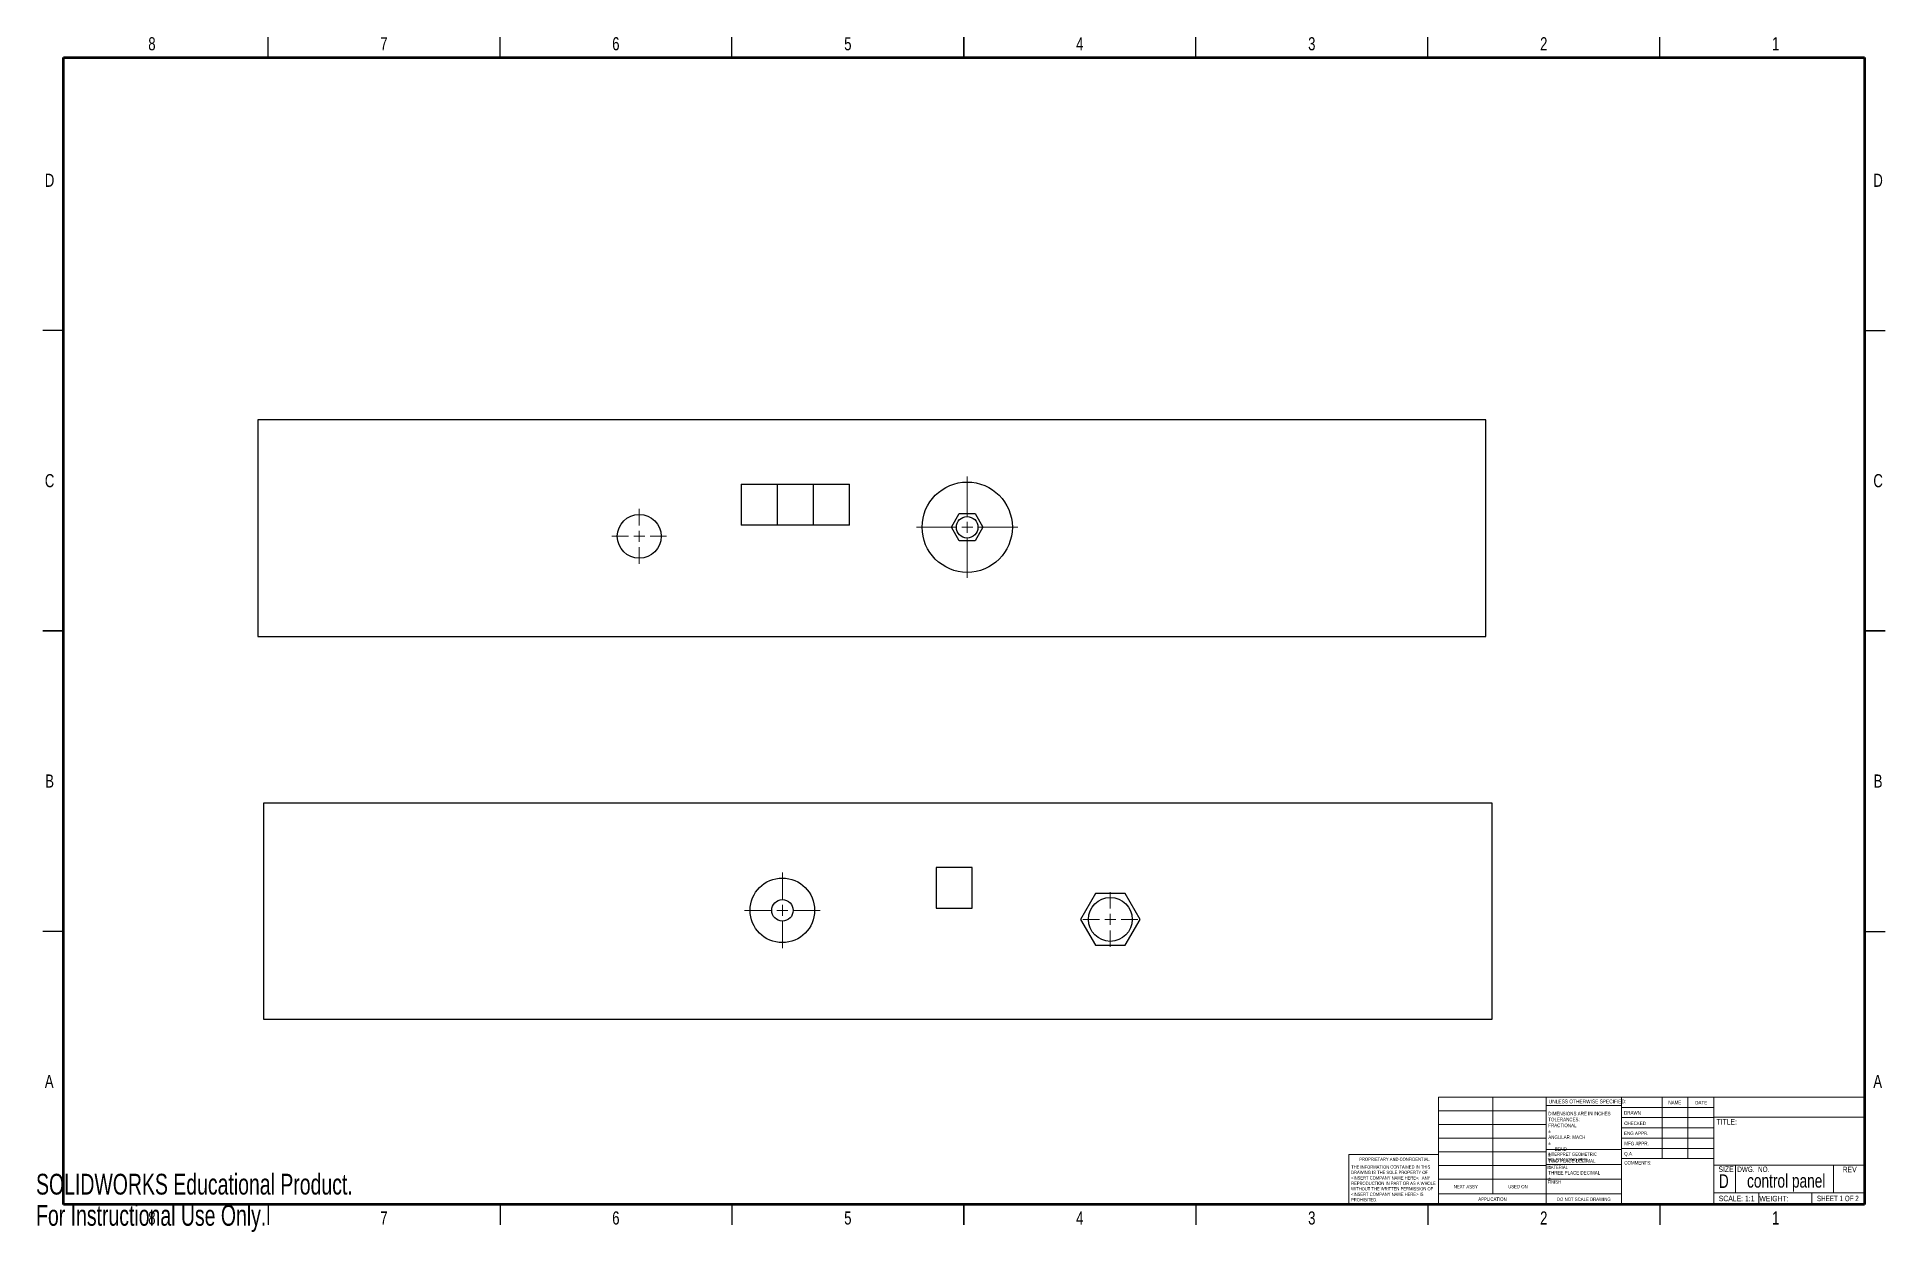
# Model space of a CAD drawing. Header units: millimetres. Extents: x 0 to 860, y 0 to 556.
import ezdxf

# ---------------------------------------------------------------- set-up
doc = ezdxf.new("R2010")
doc.units = ezdxf.units.MM
doc.styles.add('SLDTEXTSTYLE0', font='TXT', dxfattribs={"width": 0.75})
doc.styles.add('SLDTEXTSTYLE1', font='TXT', dxfattribs={"width": 0.6875})
doc.styles.add('SLDTEXTSTYLE2', font='TXT', dxfattribs={"width": 0.694444})
doc.styles.add('SLDTEXTSTYLE3', font='TXT', dxfattribs={"width": 0.7})

# ---------------------------------------------------------------- blocks, each defined once
blk = doc.blocks.new('SW_CENTERMARKSYMBOL_0')
at = {"color": 0, "linetype": 'Continuous', "lineweight": 18}
for p, q in [((0, 5.08), (0, 12.74)), ((-5.08, 0), (-12.74, 0)), ((0, 0), (-2.54, 0)), ((0, 0), (0, 2.54)), ((0, 0), (0, -2.54)), ((0, 0), (2.54, 0)), ((5.08, 0), (12.74, 0)), ((0, -5.08), (0, -12.74))]:
    blk.add_line(p, q, dxfattribs=at)
blk = doc.blocks.new('SW_CENTERMARKSYMBOL_1')
at = {"color": 0, "linetype": 'Continuous', "lineweight": 18}
for p, q in [((-5.08, 0), (-7.54, 0)), ((0, 0), (-2.54, 0)), ((0, 5.08), (0, 7.54)), ((0, 0), (0, 2.54)), ((0, 0), (0, -2.54)), ((0, 0), (2.54, 0)), ((5.08, 0), (7.54, 0)), ((0, -5.08), (0, -7.54))]:
    blk.add_line(p, q, dxfattribs=at)
blk = doc.blocks.new('SW_CENTERMARKSYMBOL_2')
at = {"color": 0, "linetype": 'Continuous', "lineweight": 18}
for p, q in [((0, 5.08), (0, 23.54)), ((-5.08, 0), (-23.54, 0)), ((0, 0), (-2.54, 0)), ((0, 0), (0, 2.54)), ((0, 0), (0, -2.54)), ((0, 0), (2.54, 0)), ((5.08, 0), (23.54, 0)), ((0, -5.08), (0, -23.54))]:
    blk.add_line(p, q, dxfattribs=at)
blk = doc.blocks.new('SW_CENTERMARKSYMBOL_3')
at = {"color": 0, "linetype": 'Continuous', "lineweight": 18}
for p, q in [((0, 5.08), (0, 12.74)), ((-5.08, 0), (-12.74, 0)), ((0, 0), (-2.54, 0)), ((0, 0), (0, 2.54)), ((0, 0), (0, -2.54)), ((0, 0), (2.54, 0)), ((5.08, 0), (12.74, 0)), ((0, -5.08), (0, -12.74))]:
    blk.add_line(p, q, dxfattribs=at)
blk = doc.blocks.new('SW_CENTERMARKSYMBOL_4')
at = {"color": 0, "linetype": 'Continuous', "lineweight": 18}
for p, q in [((-5.08, 0), (-7.54, 0)), ((0, 0), (-2.54, 0)), ((0, 5.08), (0, 7.54)), ((0, 0), (0, 2.54)), ((0, 0), (0, -2.54)), ((0, 0), (2.54, 0)), ((5.08, 0), (7.54, 0)), ((0, -5.08), (0, -7.54))]:
    blk.add_line(p, q, dxfattribs=at)
blk = doc.blocks.new('SW_CENTERMARKSYMBOL_5')
at = {"color": 0, "linetype": 'Continuous', "lineweight": 18}
for p, q in [((0, 5.08), (0, 17.54)), ((-5.08, 0), (-17.54, 0)), ((0, 0), (-2.54, 0)), ((0, 0), (0, 2.54)), ((0, 0), (0, -2.54)), ((0, 0), (2.54, 0)), ((5.08, 0), (17.54, 0)), ((0, -5.08), (0, -17.54))]:
    blk.add_line(p, q, dxfattribs=at)

msp = doc.modelspace()

# ---------------------------------------------------------------- linework, layer by layer
at = {"color": 7, "linetype": 'Continuous', "lineweight": 25}
for p, q in [((107.95, 546.1), (107.95, 555.62)), ((215.9, 546.1), (215.9, 555.62)), ((323.85, 546.1), (323.85, 555.62)), ((431.8, 555.63), (431.8, 546.1)), ((431.8, 546.1), (431.8, 555.62)), ((539.75, 546.1), (539.75, 555.62)), ((647.7, 546.1), (647.7, 555.62)), ((755.65, 546.1), (755.65, 555.62)), ((12.7, 419.1), (3.17, 419.1)), ((850.9, 419.1), (860.42, 419.1)), ((103.15, 377.64), (103.15, 276.84)), ((674.65, 377.64), (103.15, 377.64)), ((674.65, 276.84), (674.65, 377.64)), ((328.15, 347.64), (328.15, 328.64)), ((328.15, 347.64), (378.55, 347.64)), ((345, 328.64), (345, 347.64)), ((361.7, 347.64), (361.7, 328.64)), ((378.55, 328.64), (378.55, 347.64)), ((378.55, 328.64), (328.15, 328.64)), ((425.93, 327.64), (429.61, 334)), ((429.61, 321.28), (425.93, 327.64)), ((429.61, 334), (436.95, 334)), ((436.95, 334), (440.62, 327.64)), ((440.62, 327.64), (436.95, 321.28)), ((436.95, 321.28), (429.61, 321.28)), ((12.7, 279.4), (3.17, 279.4)), ((3.17, 279.4), (12.7, 279.4)), ((103.15, 276.84), (674.65, 276.84)), ((850.9, 279.4), (860.42, 279.4)), ((860.43, 279.4), (850.9, 279.4)), ((105.95, 199.46), (677.45, 199.46)), ((105.95, 98.66), (105.95, 199.46)), ((677.45, 199.46), (677.45, 98.66)), ((435.6, 169.46), (418.9, 169.46)), ((418.9, 169.46), (418.9, 150.46)), ((435.6, 150.46), (435.6, 169.46)), ((492.98, 157.26), (486.05, 145.26)), ((506.84, 157.26), (492.98, 157.26)), ((513.76, 145.26), (506.84, 157.26)), ((418.9, 150.46), (435.6, 150.46)), ((12.7, 139.7), (3.17, 139.7)), ((486.05, 145.26), (492.98, 133.26)), ((506.84, 133.26), (513.76, 145.26)), ((850.9, 139.7), (860.42, 139.7)), ((492.98, 133.26), (506.84, 133.26)), ((677.45, 98.66), (105.95, 98.66)), ((107.95, 12.7), (107.95, 3.17)), ((215.9, 12.7), (215.9, 3.17)), ((323.85, 12.7), (323.85, 3.17)), ((431.8, 12.7), (431.8, 3.17)), ((431.8, 3.17), (431.8, 12.7)), ((539.75, 12.7), (539.75, 3.17)), ((647.7, 12.7), (647.7, 3.17)), ((755.65, 12.7), (755.65, 3.17))]:
    msp.add_line(p, q, dxfattribs=at)
at = {"color": 7, "linetype": 'Continuous', "lineweight": 50}
for p, q in [((12.7, 12.7), (12.7, 546.1)), ((12.7, 546.1), (850.9, 546.1)), ((850.9, 546.1), (850.9, 12.7)), ((850.9, 12.7), (12.7, 12.7))]:
    msp.add_line(p, q, dxfattribs=at)
at = {"color": 7, "linetype": 'Continuous', "lineweight": 18}
for p, q in [((652.55, 62.59), (850.9, 62.59)), ((652.55, 12.7), (652.55, 62.59)), ((677.9, 62.59), (677.9, 17.69)), ((702.77, 12.7), (702.77, 62.59)), ((737.75, 62.59), (737.75, 12.7)), ((756.76, 62.59), (756.76, 34.02)), ((768.66, 62.59), (768.66, 34.02)), ((780.83, 62.59), (780.83, 12.7)), ((652.55, 56.24), (702.77, 56.24)), ((737.75, 58.67), (702.77, 58.67)), ((737.75, 57.83), (780.83, 57.83)), ((737.75, 53.07), (780.83, 53.07)), ((780.83, 53.27), (850.9, 53.27)), ((652.55, 49.89), (702.77, 49.89)), ((652.55, 43.54), (702.77, 43.54)), ((737.75, 48.31), (780.83, 48.31)), ((780.83, 43.54), (737.75, 43.54)), ((610.97, 12.7), (610.97, 35.92)), ((652.55, 35.92), (610.97, 35.92)), ((652.55, 37.19), (702.77, 37.19)), ((702.77, 38.19), (737.86, 38.19)), ((780.83, 38.78), (737.75, 38.78)), ((652.55, 30.84), (702.77, 30.84)), ((702.77, 31.34), (737.86, 31.34)), ((780.83, 34.02), (737.86, 34.02)), ((780.83, 30.98), (850.9, 30.98)), ((790.88, 30.98), (790.88, 18.11)), ((836.37, 30.98), (836.37, 18.11)), ((652.55, 24.49), (702.77, 24.49)), ((652.55, 17.69), (737.75, 17.69)), ((702.77, 24.48), (737.75, 24.48)), ((780.83, 18.11), (850.9, 18.11)), ((801.74, 18.11), (801.74, 12.7)), ((826.42, 18.11), (826.42, 12.7))]:
    msp.add_line(p, q, dxfattribs=at)
at = {"color": 7, "linetype": 'Continuous', "lineweight": 25}
for centre, radius in [((433.32, 327.66), 21), ((280.69, 323.44), 10.2), ((433.28, 327.64), 5), ((347.28, 149.48), 15), ((499.91, 145.26), 10.2), ((347.32, 149.46), 5)]:
    msp.add_circle(centre, radius, dxfattribs=at)

# ---------------------------------------------------------------- block references
at = {"color": 7, "linetype": 'Continuous', "lineweight": 0}
for name, p in [('SW_CENTERMARKSYMBOL_2', (433.32, 327.66)), ('SW_CENTERMARKSYMBOL_0', (280.69, 323.44)), ('SW_CENTERMARKSYMBOL_1', (433.28, 327.64)), ('SW_CENTERMARKSYMBOL_5', (347.28, 149.48)), ('SW_CENTERMARKSYMBOL_4', (347.32, 149.46)), ('SW_CENTERMARKSYMBOL_3', (499.91, 145.26))]:
    msp.add_blockref(name, p, dxfattribs=at)

# ---------------------------------------------------------------- texts
for s, insert, char_height, attachment_point, style in [('8', (53.91, 555.56), 6.1, 2, 'SLDTEXTSTYLE0'), ('7', (161.86, 555.56), 6.1, 2, 'SLDTEXTSTYLE0'), ('6', (269.81, 555.56), 6.1, 2, 'SLDTEXTSTYLE0'), ('5', (377.76, 555.56), 6.1, 2, 'SLDTEXTSTYLE0'), ('4', (485.71, 555.56), 6.1, 2, 'SLDTEXTSTYLE0'), ('3', (593.66, 555.56), 6.1, 2, 'SLDTEXTSTYLE0'), ('2', (701.61, 555.56), 6.1, 2, 'SLDTEXTSTYLE0'), ('1', (809.56, 555.56), 6.1, 2, 'SLDTEXTSTYLE0'), ('D', (6.28, 492.06), 6.1, 2, 'SLDTEXTSTYLE0'), ('D', (857.18, 492.06), 6.1, 2, 'SLDTEXTSTYLE0'), ('C', (6.29, 352.36), 6.1, 2, 'SLDTEXTSTYLE0'), ('C', (857.19, 352.36), 6.1, 2, 'SLDTEXTSTYLE0'), ('B', (6.3, 212.66), 6.1, 2, 'SLDTEXTSTYLE0'), ('B', (857.2, 212.66), 6.1, 2, 'SLDTEXTSTYLE0'), ('A', (6.11, 72.96), 6.1, 2, 'SLDTEXTSTYLE0'), ('A', (857.01, 72.96), 6.1, 2, 'SLDTEXTSTYLE0'), ('UNLESS OTHERWISE SPECIFIED:', (703.96, 61.5), 1.778, 1, 'SLDTEXTSTYLE0'), ('NAME', (759.62, 60.92), 1.651, 1, 'SLDTEXTSTYLE0'), ('DATE', (772.11, 60.88), 1.651, 1, 'SLDTEXTSTYLE0'), ('DIMENSIONS ARE IN INCHES^JTOLERANCES:^JFRACTIONAL^J%%p^JANGULAR: MACH^J%%p^J     BEND ^J%%p^JTWO PLACE DECIMAL    ^J%%p^JTHREE PLACE DECIMAL  ^J%%p', (703.72, 55.79), 1.651, 1, 'SLDTEXTSTYLE0'), ('DRAWN', (739, 56.12), 1.651, 1, 'SLDTEXTSTYLE0'), ('TITLE:', (781.99, 52.39), 2.54, 1, 'SLDTEXTSTYLE0'), ('ENG APPR.', (738.98, 46.6), 1.651, 1, 'SLDTEXTSTYLE0'), ('CHECKED', (739.05, 51.24), 1.651, 1, 'SLDTEXTSTYLE0'), ('PROPRIETARY AND CONFIDENTIAL', (615.73, 34.48), 1.524, 1, 'SLDTEXTSTYLE0'), ('INTERPRET GEOMETRIC^JTOLERANCING PER:', (703.41, 36.83), 1.524, 1, 'SLDTEXTSTYLE0'), ('Q.A.', (739.06, 37.12), 1.651, 1, 'SLDTEXTSTYLE0'), ('MFG APPR.', (739.1, 41.85), 1.651, 1, 'SLDTEXTSTYLE0'), ('THE INFORMATION CONTAINED IN THIS^JDRAWING IS THE SOLE PROPERTY OF^J<INSERT COMPANY NAME HERE>.  ANY ^JREPRODUCTION IN PART OR AS A WHOLE^JWITHOUT THE WRITTEN PERMISSION OF^J<INSERT COMPANY NAME HERE> IS ^JPROHIBITED.', (611.95, 30.9), 1.524, 1, 'SLDTEXTSTYLE0'), ('MATERIAL', (703.28, 30.75), 1.524, 1, 'SLDTEXTSTYLE0'), ('COMMENTS:', (739.08, 32.91), 1.651, 1, 'SLDTEXTSTYLE0'), ('SIZE', (782.88, 30.36), 2.54, 1, 'SLDTEXTSTYLE0'), ('D', (783.08, 26.72), 6.35, 1, 'SLDTEXTSTYLE0'), ('DWG.  NO.', (791.68, 30.32), 2.54, 1, 'SLDTEXTSTYLE2'), ('control panel', (814.44, 26.87), 6.35, 2, 'SLDTEXTSTYLE0'), ('REV', (840.68, 30.22), 2.54, 1, 'SLDTEXTSTYLE0'), ('NEXT ASSY', (659.74, 21.77), 1.587, 1, 'SLDTEXTSTYLE0'), ('USED ON', (685.05, 21.8), 1.587, 1, 'SLDTEXTSTYLE0'), ('FINISH', (703.35, 23.94), 1.524, 1, 'SLDTEXTSTYLE0'), ('8', (53.91, 9.46), 6.1, 2, 'SLDTEXTSTYLE0'), ('7', (161.86, 9.46), 6.1, 2, 'SLDTEXTSTYLE0'), ('6', (269.81, 9.46), 6.1, 2, 'SLDTEXTSTYLE0'), ('5', (377.76, 9.46), 6.1, 2, 'SLDTEXTSTYLE0'), ('4', (485.71, 9.46), 6.1, 2, 'SLDTEXTSTYLE0'), ('3', (593.66, 9.46), 6.1, 2, 'SLDTEXTSTYLE0'), ('APPLICATION', (671.15, 15.95), 1.5875, 1, 'SLDTEXTSTYLE0'), ('2', (701.61, 9.46), 6.1, 2, 'SLDTEXTSTYLE0'), ('DO NOT SCALE DRAWING', (720.25, 15.89), 1.5875, 2, 'SLDTEXTSTYLE0'), ('SCALE: 1:1', (783.05, 16.76), 2.54, 1, 'SLDTEXTSTYLE0'), ('WEIGHT:', (801.94, 16.68), 2.54, 1, 'SLDTEXTSTYLE0'), ('1', (809.56, 9.46), 6.1, 2, 'SLDTEXTSTYLE0'), ('SHEET 1 OF 2', (828.73, 16.77), 2.54, 1, 'SLDTEXTSTYLE1')]:
    msp.add_mtext(s, dxfattribs=dict(at, insert=insert, char_height=char_height, attachment_point=attachment_point, style=style))
at = {"color": 7, "linetype": 'Continuous', "char_height": 9.6672, "attachment_point": 1, "style": 'SLDTEXTSTYLE3'}
for s, insert in [('SOLIDWORKS Educational Product.', (0, 26.96)), ('For Instructional Use Only.', (0, 12.46))]:
    msp.add_mtext(s, dxfattribs=dict(at, insert=insert))

doc.saveas('drawing.dxf')
